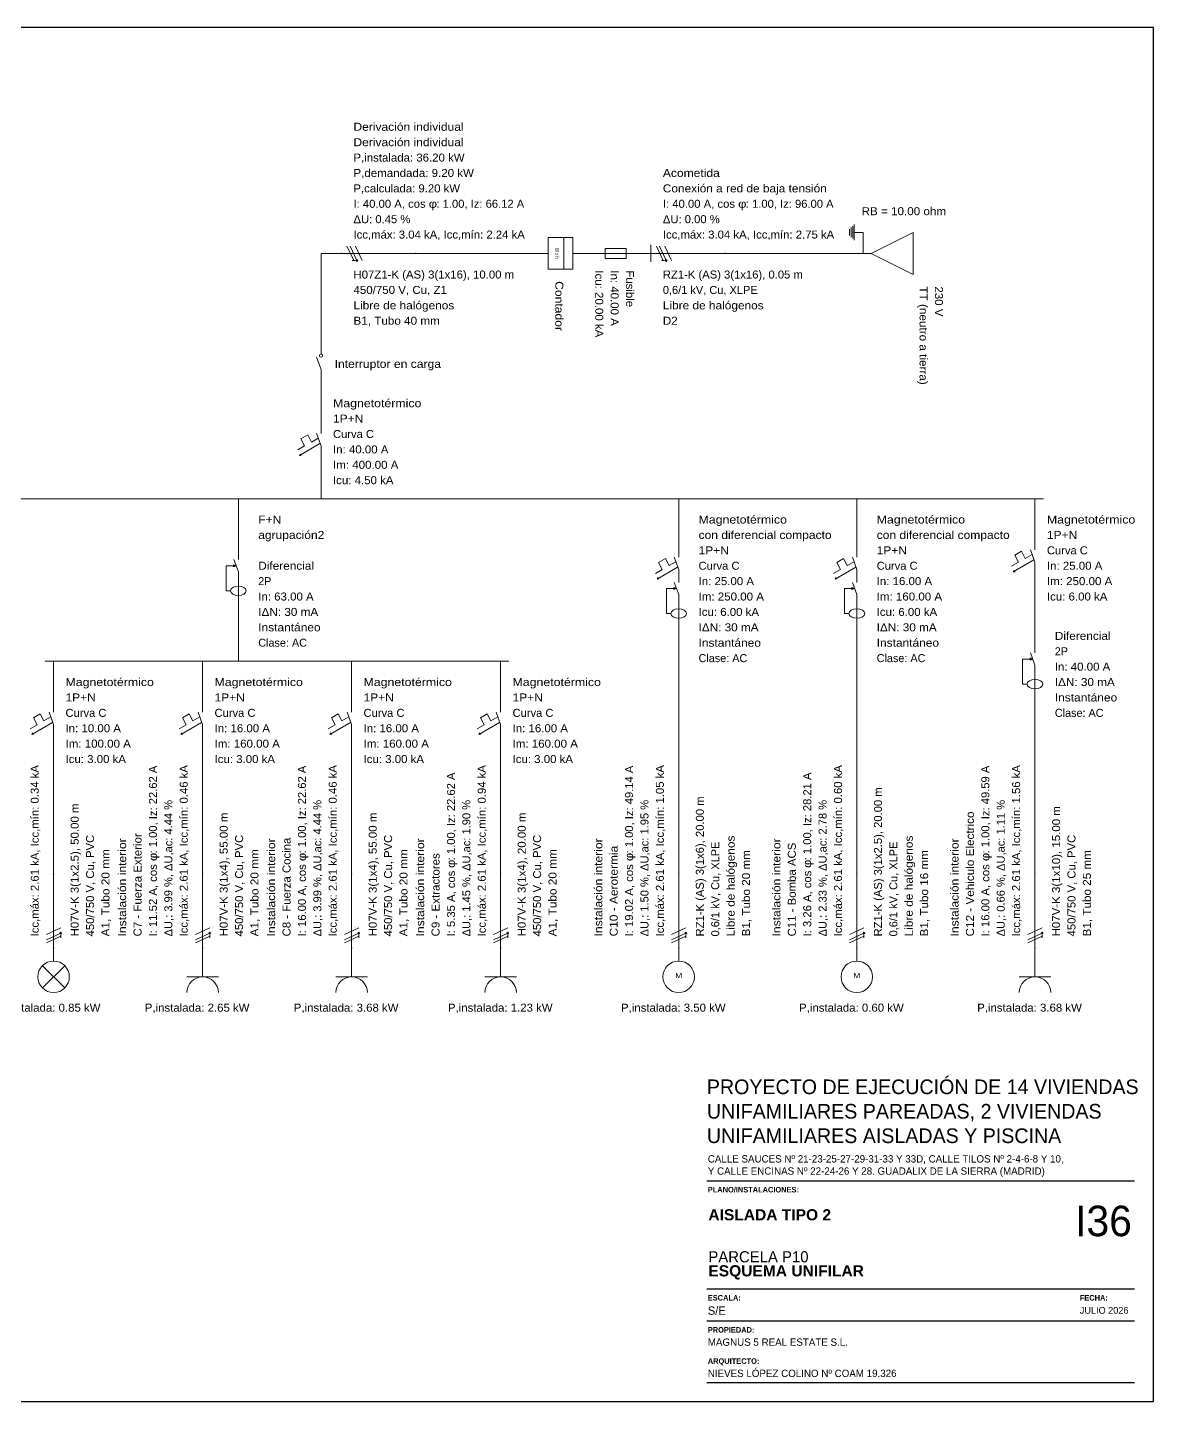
# Model space of a CAD drawing. Header units: millimetres. Extents: x 441156 to 441876, y 4514765 to 4515211.
# Drawn here: x 441410.91 to 441428.56, y 4514917.17 to 4514938.7 of the extents above; entities that cross this region are included whole.
import ezdxf
from ezdxf.enums import TextEntityAlignment as Align

# ---------------------------------------------------------------- set-up
doc = ezdxf.new("R2010")
doc.units = ezdxf.units.MM
doc.layers.add('01_cartela', color=6, linetype='Continuous', plot=False)
doc.layers.add('01_texto cartela', color=5, linetype='Continuous')
for name, color, linetype, lineweight in [('DISTRIBUCION', 7, 'Continuous', 0), ('LINEA', 7, 'Continuous', 0), ('SUMINISTRO', 7, 'Continuous', 0), ('TEXTOS', 2, 'Continuous', 30)]:
    doc.layers.add(name, color=color, linetype=linetype, lineweight=lineweight)
doc.styles.add('Century Gothic', font='', dxfattribs={"height": 2})
doc.styles.add('Century Gothic_3', font='', dxfattribs={"height": 4.5})
doc.styles.add('Century Gothic_5', font='', dxfattribs={"height": 2.5})
doc.styles.add('Century Gothic_6', font='', dxfattribs={"height": 11})
doc.styles.add('CYPETXT_romans', font='arial.ttf', dxfattribs={"height": 0.2})
doc.styles.add('NIEVES3', font='swisseb.ttf')
doc.styles.get('Century Gothic').set_extended_font_data('Century Gothic')
doc.styles.get('Century Gothic_3').set_extended_font_data('Century Gothic')
doc.styles.get('Century Gothic_5').set_extended_font_data('Century Gothic')
doc.styles.get('Century Gothic_6').set_extended_font_data('Century Gothic')

# ---------------------------------------------------------------- blocks, each defined once
blk = doc.blocks.new('elccanalizfn01')
at = {"layer": 'LINEA'}
h = blk.add_hatch(color=256, dxfattribs=at)
edge = h.paths.add_edge_path(flags=0)
edge.add_arc((-0.0004, 0.0352), 0.0002, 0, 360)
h = blk.add_hatch(color=256, dxfattribs=at)
edge = h.paths.add_edge_path(flags=0)
edge.add_arc((0.0064, -0.0208), 0.0008, 0, 360)
h = blk.add_hatch(color=256, dxfattribs=at)
edge = h.paths.add_edge_path(flags=0)
edge.add_arc((-0.0004, -0.0352), 0.0002, 0, 360)
for p, q in [((-0.0004, -0.035), (-0.0004, 0.035)), ((-0.0072, -0.0222), (0.0064, -0.0158)), ((-0.0072, -0.0272), (0.0064, -0.0208)), ((-0.0072, -0.0302), (0.0064, -0.0238)), ((0.0064, -0.0253), (0.0064, -0.0223))]:
    blk.add_line(p, q, dxfattribs=at)
for centre, radius in [((-0.0004, 0.0352), 0.0002), ((0.0064, -0.0208), 0.0008), ((-0.0004, -0.0352), 0.0002)]:
    blk.add_circle(centre, radius, dxfattribs=at)
blk = doc.blocks.new('elctomtie')
at = {"layer": 'SUMINISTRO'}
for p, q in [((0, -0.002), (0, 0.0065)), ((-0.0075, -0.002), (0.0075, -0.002)), ((-0.006, -0.0035), (0.006, -0.0035)), ((-0.0045, -0.005), (0.0045, -0.005)), ((-0.003, -0.0065), (0.003, -0.0065))]:
    blk.add_line(p, q, dxfattribs=at)
blk = doc.blocks.new('elcacbttt')
at = {"layer": 'SUMINISTRO'}
for p, q in [((0.00375, -0.03025), (0.00375, -0.00975)), ((-0.01625, -0.01725), (0.00375, -0.01725))]:
    blk.add_line(p, q, dxfattribs=at)
blk.add_lwpolyline([(0.00375, -0.00975), (0.02375, 0.03025), (-0.01625, 0.03025), (0.00375, -0.00975)], close=True, dxfattribs=at)
blk.add_blockref('elctomtie', (-0.01625, -0.02375), dxfattribs=at)
blk = doc.blocks.new('elcfus01')
at = {"layer": 'LINEA'}
blk.add_line((0, 0.01), (0, 0.015), dxfattribs=at)
blk.add_lwpolyline([(-0.00475, -0.01), (0.00475, -0.01), (0.00475, 0.01), (-0.00475, 0.01), (-0.00475, -0.01)], close=True, dxfattribs=at)
blk.add_lwpolyline([(0, -0.015), (0, -0.01), (0, 0.01)], dxfattribs=at)
blk = doc.blocks.new('elccontador')
at = {"layer": 'LINEA'}
for p, q in [((0, 0.01175), (0, 0.01925)), ((0, -0.01925), (0, -0.01175))]:
    blk.add_line(p, q, dxfattribs=at)
for points in [[(-0.015, 0.00325), (0.015, 0.00325), (0.015, 0.01175), (-0.015, 0.01175), (-0.015, 0.00325)], [(-0.015, -0.01175), (0.015, -0.01175), (0.015, 0.00325), (-0.015, 0.00325), (-0.015, -0.01175)]]:
    blk.add_lwpolyline(points, close=True, dxfattribs=at)
blk = doc.blocks.new('elcintcar')
at = {"layer": 'LINEA'}
blk.add_line((0.0014, 0.0083), (0.0014, 0.0158), dxfattribs=at)
blk.add_lwpolyline([(0.0014, -0.0158), (0.0014, -0.0064), (-0.0029, 0.0053)], dxfattribs=at)
blk.add_circle((0.0014, 0.0068), 0.0015, dxfattribs=at)
blk = doc.blocks.new('elcmag01')
at = {"layer": 'LINEA'}
for p, q in [((0.0111, 0.0068), (0.0111, 0.0143)), ((-0.0095, -0.0142), (-0.0078, -0.0141))]:
    blk.add_line(p, q, dxfattribs=at)
for points in [[(0.0084, 0.0024), (0.0019, -0.0014), (-0.0016, 0.0053), (-0.0081, 0.0015), (-0.0046, -0.0051), (-0.0111, -0.0089)], [(0.0111, -0.0143), (0.0111, -0.0049), (0.0068, 0.0068)], [(0.01, -0.0029), (-0.0095, -0.0142), (-0.0086, -0.0128)]]:
    blk.add_lwpolyline(points, dxfattribs=at)
blk = doc.blocks.new('elcdif01')
at = {"layer": 'LINEA'}
blk.add_hatch(color=256, dxfattribs=at).paths.add_polyline_path([(0, 0.0135), (-0.0025, 0.0145), (-0.0025, 0.0125)], flags=0)
for p, q in [((0.0021, 0.0077), (-0.0021, 0.0193)), ((0.0021, 0.0223), (0.0021, 0.0193)), ((0.0021, -0.0223), (0.0021, 0.0077))]:
    blk.add_line(p, q, dxfattribs=at)
blk.add_lwpolyline([(-0.0054, -0.0103), (-0.0096, -0.0103), (-0.0096, 0.0135), (0, 0.0135)], dxfattribs=at)
blk.add_lwpolyline([(0, 0.0135), (-0.0025, 0.0145), (-0.0025, 0.0125)], close=True, dxfattribs=at)
blk.add_ellipse((0.0021, -0.0103), major_axis=(0.0075, 0), ratio=0.6, dxfattribs=at)
blk = doc.blocks.new('elccarga01')
at = {"layer": 'LINEA'}
for p, q in [((0, 0.009), (0, 0.021)), ((-0.0106, -0.0166), (0.0106, 0.0046)), ((0.0106, -0.0166), (-0.0106, 0.0046))]:
    blk.add_line(p, q, dxfattribs=at)
blk.add_circle((0, -0.006), 0.015, dxfattribs=at)
blk = doc.blocks.new('elccarga04')
at = {"layer": 'LINEA'}
for p, q in [((0, -0.006), (0, 0.021)), ((0.015, -0.006), (-0.015, -0.006))]:
    blk.add_line(p, q, dxfattribs=at)
blk.add_arc((0, -0.021), 0.015, 0, 180, dxfattribs=at)
blk = doc.blocks.new('elcmag02')
at = {"layer": 'LINEA'}
for p, q in [((0.0073, 0.0291), (0.0073, 0.0366)), ((-0.0132, 0.0082), (-0.0116, 0.0083))]:
    blk.add_line(p, q, dxfattribs=at)
for points in [[(0.0047, 0.0247), (-0.0018, 0.021), (-0.0053, 0.0276), (-0.0118, 0.0239), (-0.0083, 0.0172), (-0.0148, 0.0135)], [(0.0073, 0.0081), (0.0073, 0.0174), (0.0031, 0.0291)], [(0.0063, 0.0194), (-0.0132, 0.0082), (-0.0123, 0.0096)]]:
    blk.add_lwpolyline(points, dxfattribs=at)
blk.add_blockref('elcdif01', (0.0052, -0.0143), dxfattribs=at)
blk = doc.blocks.new('elccarga06')
at = {"layer": 'LINEA'}
blk.add_line((0, 0.009), (0, 0.021), dxfattribs=at)
blk.add_circle((0, -0.006), 0.015, dxfattribs=at)

msp = doc.modelspace()

# ---------------------------------------------------------------- linework, layer by layer
at = {"layer": '01_cartela', "color": 3}
msp.add_lwpolyline([(441397.9221873, 4514938.70368948), (441397.9221873, 4514917.16866547), (441428.56017536, 4514917.16866547), (441428.56017536, 4514938.70368948)], close=True, dxfattribs=at)
at = {"layer": '01_texto cartela', "color": 5}
for p, q in [((441421.55890221, 4514920.62957194), (441428.26017536, 4514920.62957194)), ((441421.55890221, 4514918.93519257), (441428.26017536, 4514918.93519257)), ((441421.55890221, 4514918.43287313), (441428.26017536, 4514918.43287313)), ((441421.55890221, 4514917.46866547), (441428.26017536, 4514917.46866547))]:
    msp.add_line(p, q, dxfattribs=at)
at = {"layer": 'DISTRIBUCION'}
for p, q in [((441420.68125605, 4514935.29499802), (441420.68125605, 4514935.03099802)), ((441404.2189617, 4514931.31813201), (441426.83353178, 4514931.31813201)), ((441411.18622509, 4514928.77094451), (441418.45736262, 4514928.77094451))]:
    msp.add_line(p, q, dxfattribs=at)
at = {"layer": 'LINEA'}
for p, q in [((441418.94669355, 4514935.16299802), (441417.00008543, 4514935.16299802)), ((441419.58194355, 4514935.16299802), (441419.8840998, 4514935.16299802)), ((441420.68125605, 4514935.16299802), (441420.3790998, 4514935.16299802)), ((441415.51139012, 4514933.14138201), (441415.51139012, 4514933.18982027)), ((441415.51139012, 4514933.14138201), (441415.51139012, 4514932.46491251)), ((441415.51139012, 4514931.31813201), (441415.51139012, 4514931.99460152)), ((441414.21553169, 4514931.31813201), (441414.21553169, 4514930.41272501)), ((441421.11741901, 4514931.31813201), (441421.11741901, 4514930.52722425)), ((441423.90947539, 4514931.31813201), (441423.90947539, 4514930.52722425)), ((441426.70153178, 4514931.31813201), (441426.70153178, 4514930.64166251)), ((441426.70153178, 4514929.49488201), (441426.70153178, 4514930.17135152)), ((441414.21553169, 4514928.77094451), (441414.21553169, 4514929.67635152)), ((441426.70153178, 4514929.49488201), (441426.70153178, 4514928.95144376)), ((441421.11741901, 4514928.52963201), (441421.11741901, 4514929.32053978)), ((441423.90947539, 4514928.52963201), (441423.90947539, 4514929.32053978)), ((441411.31822509, 4514928.77094451), (441411.31822509, 4514928.09447501)), ((441413.6539376, 4514928.77094451), (441413.6539376, 4514928.09447501)), ((441415.98965011, 4514928.77094451), (441415.98965011, 4514928.09447501)), ((441418.32536262, 4514928.77094451), (441418.32536262, 4514928.09447501)), ((441421.11741901, 4514928.52963201), (441421.11741901, 4514928.24300639)), ((441423.90947539, 4514928.52963201), (441423.90947539, 4514928.24300639)), ((441421.11741901, 4514928.24300639), (441421.11741901, 4514925.43839826)), ((441423.90947539, 4514928.24300639), (441423.90947539, 4514925.43839826)), ((441426.70153178, 4514927.67163201), (441426.70153178, 4514928.21507027)), ((441411.31822509, 4514926.94769451), (441411.31822509, 4514927.62416402)), ((441413.6539376, 4514926.94769451), (441413.6539376, 4514927.62416402)), ((441415.98965011, 4514926.94769451), (441415.98965011, 4514927.62416402)), ((441418.32536262, 4514926.94769451), (441418.32536262, 4514927.62416402)), ((441426.70153178, 4514927.67163201), (441426.70153178, 4514927.38500639)), ((441426.70153178, 4514927.38500639), (441426.70153178, 4514925.43839826)), ((441411.31822509, 4514926.94769451), (441411.31822509, 4514926.78252951)), ((441411.31822509, 4514926.78252951), (441411.31822509, 4514925.43839826)), ((441413.6539376, 4514926.94769451), (441413.6539376, 4514926.78252951)), ((441413.6539376, 4514926.78252951), (441413.6539376, 4514925.43839826)), ((441415.98965011, 4514926.94769451), (441415.98965011, 4514926.78252951)), ((441415.98965011, 4514926.78252951), (441415.98965011, 4514925.43839826)), ((441418.32536262, 4514926.94769451), (441418.32536262, 4514926.78252951)), ((441418.32536262, 4514926.78252951), (441418.32536262, 4514925.43839826))]:
    msp.add_line(p, q, dxfattribs=at)
for points in [[(441415.51139012, 4514933.70963126), (441415.51139012, 4514935.16299802), (441415.78344717, 4514935.16299802)], [(441415.83188543, 4514935.16299802), (441415.83188543, 4514935.16299802), (441415.78344717, 4514935.16299802)]]:
    msp.add_lwpolyline(points, dxfattribs=at)
at = {"layer": 'SUMINISTRO'}
msp.add_line((441423.79606418, 4514935.16299802), (441421.84945605, 4514935.16299802), dxfattribs=at)

# ---------------------------------------------------------------- block references
at = {"layer": 'LINEA', "xscale": 16.5, "yscale": 16.5, "zscale": 16.5, "rotation": 270}
for name, p in [('elccontador', (441419.26431855, 4514935.16299802)), ('elccanalizfn01', (441416.41598543, 4514935.15639802)), ('elcfus01', (441420.1315998, 4514935.16299802))]:
    msp.add_blockref(name, p, dxfattribs=at)
at = {"layer": 'LINEA', "xscale": 16.5, "yscale": 16.5, "zscale": 16.5}
for name, p in [('elcintcar', (441415.48884701, 4514933.44972576)), ('elcmag01', (441415.32881033, 4514932.22975701)), ('elcmag01', (441426.51895199, 4514930.40650701)), ('elcdif01', (441414.18061357, 4514930.04453826)), ('elcmag02', (441420.99671422, 4514929.92388201)), ('elcmag02', (441423.7887706, 4514929.92388201)), ('elcdif01', (441426.66661366, 4514928.58325701)), ('elcmag01', (441411.1356453, 4514927.85931951)), ('elcmag01', (441413.47135781, 4514927.85931951)), ('elcmag01', (441415.80707032, 4514927.85931951)), ('elcmag01', (441418.14278283, 4514927.85931951)), ('elccanalizfn01', (441411.32482509, 4514924.85429826)), ('elccanalizfn01', (441413.6605376, 4514924.85429826)), ('elccanalizfn01', (441415.99625011, 4514924.85429826)), ('elccanalizfn01', (441418.33196262, 4514924.85429826)), ('elccanalizfn01', (441421.12401901, 4514924.85429826)), ('elccanalizfn01', (441423.91607539, 4514924.85429826)), ('elccanalizfn01', (441426.70813178, 4514924.85429826)), ('elccarga01', (441411.31822509, 4514923.92369826)), ('elccarga04', (441413.6539376, 4514923.92369826)), ('elccarga04', (441415.98965011, 4514923.92369826)), ('elccarga04', (441418.32536262, 4514923.92369826)), ('elccarga06', (441421.11741901, 4514923.92369826)), ('elccarga06', (441423.90947539, 4514923.92369826)), ('elccarga04', (441426.70153178, 4514923.92369826))]:
    msp.add_blockref(name, p, dxfattribs=at)
at = {"layer": 'SUMINISTRO', "xscale": 16.5, "yscale": 16.5, "zscale": 16.5, "rotation": 270}
for name, p in [('elcacbttt', (441424.29518918, 4514935.22487302)), ('elccanalizfn01', (441421.26535605, 4514935.15639802))]:
    msp.add_blockref(name, p, dxfattribs=at)

# ---------------------------------------------------------------- texts
at = {"layer": '01_texto cartela', "color": 5}
for s, insert, char_height, width, attachment_point, style in [('\\PPROYECTO DE EJECUCIÓN DE 14 VIVIENDAS UNIFAMILIARES PAREADAS, 2 VIVIENDAS UNIFAMILIARES AISLADAS Y PISCINA', (441421.55890221, 4514922.59938303), 0.23, 6.8221698289, 1, 'Century Gothic_3'), ('CALLE SAUCES Nº 21-23-25-27-29-31-33 Y 33D, CALLE TILOS Nº 2-4-6-8 Y 10, \\PY CALLE ENCINAS Nº 22-24-26 Y 28. GUADALIX DE LA SIERRA (MADRID)', (441421.5736961, 4514921.02928341), 0.114550418, 9.2468106263, 1, 'Century Gothic'), ('{\\fCentury Gothic|b1|i0|c0|p34;PLANO/INSTALACIONES: }', (441421.5736961, 4514920.53231448), 0.0870135776, 2.1171461181, 1, 'Century Gothic'), ('\\pt2.3273;\\PPARCELA P10', (441421.58257243, 4514919.34712375), 0.1745530179, 7.0090801689, 7, 'Century Gothic_5'), ('\\pt2.3273;ESQUEMA UNIFILAR', (441421.58257243, 4514919.0799515), 0.1745530179, 7.0090801689, 7, 'NIEVES3'), ('{\\fCentury Gothic|b1|i0|c0|p34;ESCALA: }', (441421.5736961, 4514918.83793511), 0.0870135776, 2.1171461181, 1, 'Century Gothic'), ('{\\fCentury Gothic|b1|i0|c0|p34;FECHA: }', (441427.40456352, 4514918.83793511), 0.0870135776, 2.1171461181, 1, 'Century Gothic'), ('S/E', (441421.5736961, 4514918.65930267), 0.130914763, 2.1171461181, 1, 'Century Gothic'), ('JULIO 2026', (441427.40456352, 4514918.65107596), 0.106913723, 3.5043768434, 1, 'Century Gothic'), ('{\\fCentury Gothic|b1|i0|c0|p34;PROPIEDAD:}', (441421.5736961, 4514918.33525004), 0.0870135776, 0.8370923696, 1, 'Century Gothic'), ('MAGNUS 5 REAL ESTATE S.L.', (441421.5736961, 4514918.15661761), 0.114550418, 4.882308024, 1, 'Century Gothic'), ('{\\fCentury Gothic|b1|i0|c0|p34;ARQUITECTO:}', (441421.5736961, 4514917.84616477), 0.0870135776, 0.8370923696, 1, 'Century Gothic'), ('NIEVES LÓPEZ COLINO Nº COAM 19.326', (441421.5736961, 4514917.66753233), 0.114550418, 3.6515309653, 1, 'Century Gothic')]:
    msp.add_mtext(s, dxfattribs=dict(at, insert=insert, char_height=char_height, width=width, attachment_point=attachment_point, style=style))
at = {"layer": '01_texto cartela', "color": 1}
for s, insert, char_height, width, attachment_point, style in [('\\pt2.3273;AISLADA TIPO 2 ', (441421.58257243, 4514920.0059354), 0.1745530179, 7.0090801689, 7, 'NIEVES3'), ('I36', (441428.22064813, 4514920.23805102), 0.478574677, 1.0498533469, 3, 'Century Gothic_6')]:
    msp.add_mtext(s, dxfattribs=dict(at, insert=insert, char_height=char_height, width=width, attachment_point=attachment_point, style=style))
at = {"layer": 'LINEA', "style": 'CYPETXT_romans', "width": 0.722637}
msp.add_text('W x h', height=0.066, rotation=270, dxfattribs=at).set_placement((441419.17769355, 4514935.24813802), (441419.17769355, 4514935.07785802), align=Align.FIT)
at = {"layer": 'LINEA', "style": 'CYPETXT_romans', "width": 1.160082}
for p, p2 in [((441421.06173151, 4514923.80407326), (441421.17310651, 4514923.80407326)), ((441423.85378789, 4514923.80407326), (441423.96516289, 4514923.80407326))]:
    msp.add_text('M', height=0.0825, dxfattribs=at).set_placement(p, p2, align=Align.FIT)
at = {"layer": 'TEXTOS', "style": 'CYPETXT_romans'}
for s, width, p, p2 in [('Derivación individual', 1.074718, (441416.01957293, 4514937.08458486), (441417.74629793, 4514937.08458486)), ('Derivación individual', 1.074718, (441416.01957293, 4514936.84327236), (441417.74629793, 4514936.84327236)), ('P,instalada: 36.20 kW', 1.022085, (441416.01957293, 4514936.60195986), (441417.76131293, 4514936.60195986)), ('P,demandada: 9.20 kW', 1.031324, (441416.01957293, 4514936.36064736), (441417.90770918, 4514936.36064736)), ('Acometida', 1.079401, (441420.86894355, 4514936.36064736), (441421.76233605, 4514936.36064736)), ('P,calculada: 9.20 kW', 1.015084, (441416.01957293, 4514936.11933486), (441417.68999168, 4514936.11933486)), ('Conexión a red de baja tensión', 1.059514, (441420.86894355, 4514936.11933486), (441423.43838543, 4514936.11933486)), ('I: 40.00 A, cos ', 1.010276, (441416.01957293, 4514935.87802236), (441417.2001273, 4514935.87802236)), ('φ', 1.15657, (441417.19932293, 4514935.87802236), (441417.33070418, 4514935.87802236)), (': 1.00, Iz: 66.12 A', 1.001702, (441417.31997918, 4514935.87802236), (441418.69572855, 4514935.87802236)), ('I: 40.00 A, cos ', 1.010276, (441420.86894355, 4514935.87802236), (441422.04949793, 4514935.87802236)), ('φ', 1.15657, (441422.04869355, 4514935.87802236), (441422.1800748, 4514935.87802236)), (': 1.00, Iz: 96.00 A', 1.001702, (441422.1693498, 4514935.87802236), (441423.54509918, 4514935.87802236)), ('RB = 10.00 ohm', 1.042666, (441423.98375168, 4514935.76174177), (441425.30882543, 4514935.76174177)), ('ΔU: 0.45 %', 1.005921, (441416.01957293, 4514935.63670986), (441416.91108855, 4514935.63670986)), ('ΔU: 0.00 %', 1.005921, (441420.86894355, 4514935.63670986), (441421.76045918, 4514935.63670986)), ('Icc,máx: 3.04 kA, Icc,mín: 2.24 kA', 1.014104, (441416.01957293, 4514935.39539736), (441418.70538105, 4514935.39539736)), ('Icc,máx: 3.04 kA, Icc,mín: 2.75 kA', 1.014104, (441420.86894355, 4514935.39539736), (441423.55475168, 4514935.39539736)), ('H07Z1-K (AS) 3(1x16), 10.00 m', 1.0185, (441416.01957293, 4514934.76889869), (441418.53833918, 4514934.76889869)), ('RZ1-K (AS) 3(1x16), 0.05 m', 1.006117, (441420.86894355, 4514934.76889869), (441423.06301043, 4514934.76889869)), ('450/750 V, Cu, Z1', 1.029635, (441416.01957293, 4514934.52758619), (441417.48353543, 4514934.52758619)), ('0,6/1 kV, Cu, XLPE', 0.984862, (441420.86894355, 4514934.52758619), (441422.35542855, 4514934.52758619)), ('Libre de halógenos', 1.060439, (441416.01957293, 4514934.28627369), (441417.59990168, 4514934.28627369)), ('Libre de halógenos', 1.060439, (441420.86894355, 4514934.28627369), (441422.4492723, 4514934.28627369)), ('B1, Tubo 40 mm', 1.044985, (441416.01957293, 4514934.04496119), (441417.3727998, 4514934.04496119)), ('D2', 1.039259, (441420.86894355, 4514934.04496119), (441421.10167605, 4514934.04496119)), ('Interruptor en carga', 1.084463, (441415.72382762, 4514933.36887576), (441417.3923695, 4514933.36887576)), ('Magnetotérmico', 1.102767, (441415.69907762, 4514932.75218826), (441417.08421137, 4514932.75218826)), ('1P+N', 1.071674, (441415.69907762, 4514932.51087576), (441416.173927, 4514932.51087576)), ('Curva C', 0.99908, (441415.69907762, 4514932.26956326), (441416.34096887, 4514932.26956326)), ('In: 40.00 A', 1.025234, (441415.69907762, 4514932.02825076), (441416.56807075, 4514932.02825076)), ('Im: 400.00 A', 1.031443, (441415.69907762, 4514931.78693826), (441416.72385137, 4514931.78693826)), ('Icu: 4.50 kA', 1.024274, (441415.69907762, 4514931.54562576), (441416.6468995, 4514931.54562576)), ('Magnetotérmico', 1.102767, (441421.42885651, 4514930.92893826), (441422.81399026, 4514930.92893826)), ('Magnetotérmico', 1.102767, (441424.22091289, 4514930.92893826), (441425.60604664, 4514930.92893826)), ('Magnetotérmico', 1.102767, (441426.88921928, 4514930.92893826), (441428.27435303, 4514930.92893826)), ('F+N', 1.073057, (441414.52696919, 4514930.92893826), (441414.88732919, 4514930.92893826)), ('agrupación2', 1.074413, (441414.52696919, 4514930.68762576), (441415.56300419, 4514930.68762576)), ('con diferencial compacto', 1.076071, (441421.42885651, 4514930.68762576), (441423.51406463, 4514930.68762576)), ('con diferencial compacto', 1.076071, (441424.22091289, 4514930.68762576), (441426.30612102, 4514930.68762576)), ('1P+N', 1.071674, (441426.88921928, 4514930.68762576), (441427.36406865, 4514930.68762576)), ('1P+N', 1.071674, (441421.42885651, 4514930.44631326), (441421.90370588, 4514930.44631326)), ('1P+N', 1.071674, (441424.22091289, 4514930.44631326), (441424.69576227, 4514930.44631326)), ('Curva C', 0.99908, (441426.88921928, 4514930.44631326), (441427.53111053, 4514930.44631326)), ('Diferencial', 1.056834, (441414.52696919, 4514930.20500076), (441415.40159294, 4514930.20500076)), ('Curva C', 0.99908, (441421.42885651, 4514930.20500076), (441422.07074776, 4514930.20500076)), ('Curva C', 0.99908, (441424.22091289, 4514930.20500076), (441424.86280414, 4514930.20500076)), ('In: 25.00 A', 1.025234, (441426.88921928, 4514930.20500076), (441427.7582124, 4514930.20500076)), ('2P', 0.963511, (441414.52696919, 4514929.96368826), (441414.73342544, 4514929.96368826)), ('In: 25.00 A', 1.025234, (441421.42885651, 4514929.96368826), (441422.29784963, 4514929.96368826)), ('In: 16.00 A', 1.025234, (441424.22091289, 4514929.96368826), (441425.08990602, 4514929.96368826)), ('Im: 250.00 A', 1.031443, (441426.88921928, 4514929.96368826), (441427.91399303, 4514929.96368826)), ('In: 63.00 A', 1.025234, (441414.52696919, 4514929.72237576), (441415.39596231, 4514929.72237576)), ('Im: 250.00 A', 1.031443, (441421.42885651, 4514929.72237576), (441422.45363026, 4514929.72237576)), ('Im: 160.00 A', 1.031443, (441424.22091289, 4514929.72237576), (441425.24568664, 4514929.72237576)), ('Icu: 6.00 kA', 1.024274, (441426.88921928, 4514929.72237576), (441427.83704115, 4514929.72237576)), ('IΔN: 30 mA', 1.049335, (441414.52696919, 4514929.48106326), (441415.46728356, 4514929.48106326)), ('Icu: 6.00 kA', 1.024274, (441421.42885651, 4514929.48106326), (441422.37667838, 4514929.48106326)), ('Icu: 6.00 kA', 1.024274, (441424.22091289, 4514929.48106326), (441425.16873477, 4514929.48106326)), ('Instantáneo', 1.067981, (441414.52696919, 4514929.23975076), (441415.50482106, 4514929.23975076)), ('IΔN: 30 mA', 1.049335, (441421.42885651, 4514929.23975076), (441422.36917088, 4514929.23975076)), ('IΔN: 30 mA', 1.049335, (441424.22091289, 4514929.23975076), (441425.16122727, 4514929.23975076)), ('Clase: AC', 0.968685, (441414.52696919, 4514928.99843826), (441415.29085731, 4514928.99843826)), ('Instantáneo', 1.067981, (441421.42885651, 4514928.99843826), (441422.40670838, 4514928.99843826)), ('Instantáneo', 1.067981, (441424.22091289, 4514928.99843826), (441425.19876477, 4514928.99843826)), ('Diferencial', 1.056834, (441427.01296928, 4514929.10568826), (441427.88759303, 4514929.10568826)), ('2P', 0.963511, (441427.01296928, 4514928.86437576), (441427.21942553, 4514928.86437576)), ('Clase: AC', 0.968685, (441421.42885651, 4514928.75712576), (441422.19274463, 4514928.75712576)), ('Clase: AC', 0.968685, (441424.22091289, 4514928.75712576), (441424.98480102, 4514928.75712576)), ('In: 40.00 A', 1.025234, (441427.01296928, 4514928.62306326), (441427.8819624, 4514928.62306326)), ('Magnetotérmico', 1.102767, (441411.50591259, 4514928.38175076), (441412.89104634, 4514928.38175076)), ('Magnetotérmico', 1.102767, (441413.8416251, 4514928.38175076), (441415.22675885, 4514928.38175076)), ('Magnetotérmico', 1.102767, (441416.17733761, 4514928.38175076), (441417.56247136, 4514928.38175076)), ('Magnetotérmico', 1.102767, (441418.51305012, 4514928.38175076), (441419.89818387, 4514928.38175076)), ('IΔN: 30 mA', 1.049335, (441427.01296928, 4514928.38175076), (441427.95328365, 4514928.38175076)), ('1P+N', 1.071674, (441411.50591259, 4514928.14043826), (441411.98076196, 4514928.14043826)), ('1P+N', 1.071674, (441413.8416251, 4514928.14043826), (441414.31647447, 4514928.14043826)), ('1P+N', 1.071674, (441416.17733761, 4514928.14043826), (441416.65218698, 4514928.14043826)), ('1P+N', 1.071674, (441418.51305012, 4514928.14043826), (441418.9878995, 4514928.14043826)), ('Instantáneo', 1.067981, (441427.01296928, 4514928.14043826), (441427.99082115, 4514928.14043826)), ('Curva C', 0.99908, (441411.50591259, 4514927.89912576), (441412.14780384, 4514927.89912576)), ('Curva C', 0.99908, (441413.8416251, 4514927.89912576), (441414.48351635, 4514927.89912576)), ('Curva C', 0.99908, (441416.17733761, 4514927.89912576), (441416.81922886, 4514927.89912576)), ('Curva C', 0.99908, (441418.51305012, 4514927.89912576), (441419.15494137, 4514927.89912576)), ('Clase: AC', 0.968685, (441427.01296928, 4514927.89912576), (441427.7768574, 4514927.89912576)), ('In: 10.00 A', 1.025234, (441411.50591259, 4514927.65781326), (441412.37490571, 4514927.65781326)), ('In: 16.00 A', 1.025234, (441413.8416251, 4514927.65781326), (441414.71061822, 4514927.65781326)), ('In: 16.00 A', 1.025234, (441416.17733761, 4514927.65781326), (441417.04633073, 4514927.65781326)), ('In: 16.00 A', 1.025234, (441418.51305012, 4514927.65781326), (441419.38204325, 4514927.65781326)), ('Im: 100.00 A', 1.031443, (441411.50591259, 4514927.41650076), (441412.53068634, 4514927.41650076)), ('Im: 160.00 A', 1.031443, (441413.8416251, 4514927.41650076), (441414.86639885, 4514927.41650076)), ('Im: 160.00 A', 1.031443, (441416.17733761, 4514927.41650076), (441417.20211136, 4514927.41650076)), ('Im: 160.00 A', 1.031443, (441418.51305012, 4514927.41650076), (441419.53782387, 4514927.41650076)), ('Icu: 3.00 kA', 1.024274, (441411.50591259, 4514927.17518826), (441412.45373446, 4514927.17518826)), ('Icu: 3.00 kA', 1.024274, (441413.8416251, 4514927.17518826), (441414.78944697, 4514927.17518826)), ('Icu: 3.00 kA', 1.024274, (441416.17733761, 4514927.17518826), (441417.12515948, 4514927.17518826)), ('Icu: 3.00 kA', 1.024274, (441418.51305012, 4514927.17518826), (441419.460872, 4514927.17518826)), ('P,instalada: 0.85 kW', 1.020982, (441410.41330321, 4514923.27875451), (441412.05369196, 4514923.27875451)), ('P,instalada: 2.65 kW', 1.020982, (441412.74901572, 4514923.27875451), (441414.38940447, 4514923.27875451)), ('P,instalada: 3.68 kW', 1.020982, (441415.08472823, 4514923.27875451), (441416.72511698, 4514923.27875451)), ('P,instalada: 1.23 kW', 1.020982, (441417.50029844, 4514923.27875451), (441419.14068719, 4514923.27875451)), ('P,instalada: 3.50 kW', 1.020982, (441420.21249713, 4514923.27875451), (441421.85288588, 4514923.27875451)), ('P,instalada: 0.60 kW', 1.020982, (441423.00455352, 4514923.27875451), (441424.64494227, 4514923.27875451)), ('P,instalada: 3.68 kW', 1.020982, (441425.7966099, 4514923.27875451), (441427.43699865, 4514923.27875451))]:
    msp.add_text(s, height=0.1254, dxfattribs=dict(at, width=width)).set_placement(p, p2, align=Align.FIT)
for s, rotation, width, p, p2 in [('Icu: 20.00 kA', 270, 1.025797, (441419.8094373, 4514934.89693552), (441419.8094373, 4514933.8477624)), ('In: 40.00 A', 270, 1.025234, (441420.0507498, 4514934.89693552), (441420.0507498, 4514934.0279424)), ('Fusible', 270, 1.020316, (441420.2920623, 4514934.89693552), (441420.2920623, 4514934.3207349)), ('Contador', 270, 1.079827, (441419.18346855, 4514934.72781052), (441419.18346855, 4514933.94703052)), ('TT (neutro a tierra)', 270, 1.048251, (441424.89281918, 4514934.64531052), (441424.89281918, 4514933.10439615)), ('230 V', 270, 1.029033, (441425.13413168, 4514934.64531052), (441425.13413168, 4514934.1742149)), ('Icc,máx: 2.61 kA, Icc,mín: 0.34 kA', 90, 1.014104, (441411.08582575, 4514924.45788576), (441411.08582575, 4514927.14369389)), (': 1.00, Iz: 22.62 A', 90, 1.001702, (441412.93891326, 4514925.75829201), (441412.93891326, 4514927.13404139)), ('Icc,máx: 2.61 kA, Icc,mín: 0.46 kA', 90, 1.014104, (441413.42153826, 4514924.45788576), (441413.42153826, 4514927.14369389)), (': 1.00, Iz: 22.62 A', 90, 1.001702, (441415.27462577, 4514925.75829201), (441415.27462577, 4514927.13404139)), ('Icc,máx: 2.61 kA, Icc,mín: 0.46 kA', 90, 1.014104, (441415.75725077, 4514924.45788576), (441415.75725077, 4514927.14369389)), (': 1.00, Iz: 22.62 A', 90, 1.001702, (441417.61033828, 4514925.65104201), (441417.61033828, 4514927.02679139)), ('Icc,máx: 2.61 kA, Icc,mín: 0.94 kA', 90, 1.014104, (441418.09296328, 4514924.45788576), (441418.09296328, 4514927.14369389)), (': 1.00, Iz: 49.14 A', 90, 1.001702, (441420.40239467, 4514925.75829201), (441420.40239467, 4514927.13404139)), ('Icc,máx: 2.61 kA, Icc,mín: 1.05 kA', 90, 1.014104, (441420.88501967, 4514924.45788576), (441420.88501967, 4514927.14369389)), (': 1.00, Iz: 28.21 A', 90, 1.001702, (441423.19445105, 4514925.65104201), (441423.19445105, 4514927.02679139)), ('Icc,máx: 2.61 kA, Icc,mín: 0.60 kA', 90, 1.014104, (441423.67707605, 4514924.45788576), (441423.67707605, 4514927.14369389)), (': 1.00, Iz: 49.59 A', 90, 1.001702, (441425.98650744, 4514925.75829201), (441425.98650744, 4514927.13404139)), ('Icc,máx: 2.61 kA, Icc,mín: 1.56 kA', 90, 1.014104, (441426.46913244, 4514924.45788576), (441426.46913244, 4514927.14369389)), ('RZ1-K (AS) 3(1x2.5), 20.00 m', 90, 1.004246, (441424.30357473, 4514924.45788576), (441424.30357473, 4514926.79459514)), ('ΔU,: 3.99 %, ΔU,ac: 4.44 %', 90, 0.994143, (441413.18022576, 4514924.45788576), (441413.18022576, 4514926.59752326)), ('ΔU,: 3.99 %, ΔU,ac: 4.44 %', 90, 0.994143, (441415.51593827, 4514924.45788576), (441415.51593827, 4514926.59752326)), ('ΔU,: 1.45 %, ΔU,ac: 1.90 %', 90, 0.994143, (441417.85165078, 4514924.45788576), (441417.85165078, 4514926.59752326)), ('ΔU,: 1.50 %, ΔU,ac: 1.95 %', 90, 0.994143, (441420.64370717, 4514924.45788576), (441420.64370717, 4514926.59752326)), ('RZ1-K (AS) 3(1x6), 20.00 m', 90, 1.006117, (441421.51151834, 4514924.45788576), (441421.51151834, 4514926.65195264)), ('ΔU,: 2.33 %, ΔU,ac: 2.78 %', 90, 0.994143, (441423.43576355, 4514924.45788576), (441423.43576355, 4514926.59752326)), ('ΔU,: 0.66 %, ΔU,ac: 1.11 %', 90, 0.994143, (441426.22781994, 4514924.45788576), (441426.22781994, 4514926.59752326)), ('H07V-K 3(1x2.5), 50.00 m', 90, 1.023722, (441411.71232443, 4514924.45788576), (441411.71232443, 4514926.54121701)), ('H07V-K 3(1x4), 55.00 m', 90, 1.027387, (441414.04803694, 4514924.45788576), (441414.04803694, 4514926.39857451)), ('H07V-K 3(1x4), 55.00 m', 90, 1.027387, (441416.38374945, 4514924.45788576), (441416.38374945, 4514926.39857451)), ('H07V-K 3(1x4), 20.00 m', 90, 1.027387, (441418.71946196, 4514924.45788576), (441418.71946196, 4514926.39857451)), ('C12 - Vehiculo Electrico', 90, 1.047141, (441425.74519494, 4514924.45788576), (441425.74519494, 4514926.41546639)), ('H07V-K 3(1x10), 15.00 m', 90, 1.028019, (441427.09563111, 4514924.45788576), (441427.09563111, 4514926.49992576)), ('450/750 V, Cu, PVC', 90, 1.010062, (441411.95363693, 4514924.45788576), (441411.95363693, 4514926.05135264)), ('Instalación interior', 90, 1.079428, (441412.45628826, 4514924.45788576), (441412.45628826, 4514925.99504639)), ('C7 - Fuerza Exterior', 90, 1.024306, (441412.69760076, 4514924.45788576), (441412.69760076, 4514926.07575201)), ('450/750 V, Cu, PVC', 90, 1.010062, (441414.28934944, 4514924.45788576), (441414.28934944, 4514926.05135264)), ('Instalación interior', 90, 1.079428, (441414.79200077, 4514924.45788576), (441414.79200077, 4514925.99504639)), ('C8 - Fuerza Cocina', 90, 1.019484, (441415.03331327, 4514924.45788576), (441415.03331327, 4514926.00630764)), ('450/750 V, Cu, PVC', 90, 1.010062, (441416.62506195, 4514924.45788576), (441416.62506195, 4514926.05135264)), ('Instalación interior', 90, 1.079428, (441417.12771328, 4514924.45788576), (441417.12771328, 4514925.99504639)), ('450/750 V, Cu, PVC', 90, 1.010062, (441418.96077446, 4514924.45788576), (441418.96077446, 4514926.05135264)), ('Instalación interior', 90, 1.079428, (441419.91976967, 4514924.45788576), (441419.91976967, 4514925.99504639)), ('0,6/1 kV, Cu, XLPE', 90, 0.984862, (441421.75283084, 4514924.45788576), (441421.75283084, 4514925.94437076)), ('Libre de halógenos', 90, 1.060439, (441421.99414334, 4514924.45788576), (441421.99414334, 4514926.03821451)), ('Instalación interior', 90, 1.079428, (441422.71182605, 4514924.45788576), (441422.71182605, 4514925.99504639)), ('C11 - Bomba ACS', 90, 1.019851, (441422.95313855, 4514924.45788576), (441422.95313855, 4514925.92747889)), ('0,6/1 kV, Cu, XLPE', 90, 0.984862, (441424.54488723, 4514924.45788576), (441424.54488723, 4514925.94437076)), ('Libre de halógenos', 90, 1.060439, (441424.78619973, 4514924.45788576), (441424.78619973, 4514926.03821451)), ('Instalación interior', 90, 1.079428, (441425.50388244, 4514924.45788576), (441425.50388244, 4514925.99504639)), ('450/750 V, Cu, PVC', 90, 1.010062, (441427.33694361, 4514924.45788576), (441427.33694361, 4514926.05135264)), ('A1, Tubo 20 mm', 90, 1.056579, (441412.19494943, 4514924.45788576), (441412.19494943, 4514925.82612764)), ('φ', 90, 1.15657, (441412.93891326, 4514925.63763576), (441412.93891326, 4514925.76901701)), ('A1, Tubo 20 mm', 90, 1.056579, (441414.53066194, 4514924.45788576), (441414.53066194, 4514925.82612764)), ('φ', 90, 1.15657, (441415.27462577, 4514925.63763576), (441415.27462577, 4514925.76901701)), ('A1, Tubo 20 mm', 90, 1.056579, (441416.86637445, 4514924.45788576), (441416.86637445, 4514925.82612764)), ('C9 - Extractores', 90, 1.030722, (441417.36902578, 4514924.45788576), (441417.36902578, 4514925.76231389)), ('A1, Tubo 20 mm', 90, 1.056579, (441419.20208696, 4514924.45788576), (441419.20208696, 4514925.82612764)), ('C10 - Aerotermia', 90, 1.065217, (441420.16108217, 4514924.45788576), (441420.16108217, 4514925.87868014)), ('φ', 90, 1.15657, (441420.40239467, 4514925.63763576), (441420.40239467, 4514925.76901701)), ('B1, Tubo 20 mm', 90, 1.044985, (441422.23545584, 4514924.45788576), (441422.23545584, 4514925.81111264)), ('B1, Tubo 16 mm', 90, 1.044985, (441425.02751223, 4514924.45788576), (441425.02751223, 4514925.81111264)), ('φ', 90, 1.15657, (441425.98650744, 4514925.63763576), (441425.98650744, 4514925.76901701)), ('B1, Tubo 25 mm', 90, 1.044985, (441427.57825611, 4514924.45788576), (441427.57825611, 4514925.81111264)), ('I: 11.52 A, cos ', 90, 1.010276, (441412.93891326, 4514924.45788576), (441412.93891326, 4514925.63844014)), ('I: 16.00 A, cos ', 90, 1.010276, (441415.27462577, 4514924.45788576), (441415.27462577, 4514925.63844014)), ('I: 5.35 A, cos ', 90, 1.007548, (441417.61033828, 4514924.45788576), (441417.61033828, 4514925.53708889)), ('φ', 90, 1.15657, (441417.61033828, 4514925.53038576), (441417.61033828, 4514925.66176701)), ('I: 19.02 A, cos ', 90, 1.010276, (441420.40239467, 4514924.45788576), (441420.40239467, 4514925.63844014)), ('I: 3.26 A, cos ', 90, 1.007548, (441423.19445105, 4514924.45788576), (441423.19445105, 4514925.53708889)), ('φ', 90, 1.15657, (441423.19445105, 4514925.53038576), (441423.19445105, 4514925.66176701)), ('I: 16.00 A, cos ', 90, 1.010276, (441425.98650744, 4514924.45788576), (441425.98650744, 4514925.63844014))]:
    msp.add_text(s, height=0.1254, rotation=rotation, dxfattribs=dict(at, width=width)).set_placement(p, p2, align=Align.FIT)

doc.saveas('drawing.dxf')
